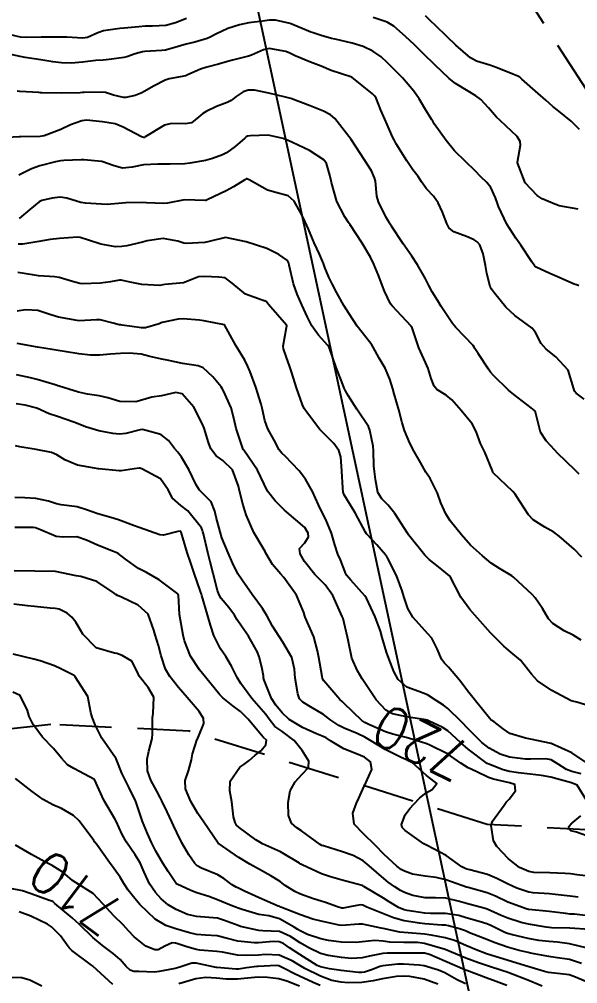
# Model space of a CAD drawing. Header units: metres. Extents: x 298520 to 308411, y 7433745 to 7450750.
# Drawn here: x 299442.5 to 299496.4, y 7449382.5 to 7449475.5 of the extents above; entities that cross this region are included whole.
import ezdxf
from ezdxf.enums import TextEntityAlignment as Align

# ---------------------------------------------------------------- set-up
doc = ezdxf.new("R2010")
doc.units = ezdxf.units.M
doc.header["$LTSCALE"] = 10
doc.linetypes.add('CONTINUO', pattern=[0])
doc.linetypes.add('DASHED', pattern=[0.75, 0.5, -0.25])
for name, color, linetype in [('Cotas', 45, 'Continuous'), ('Curvas de Nivel 1m', 11, 'Continuous'), ('Curvas de Nivel 5m', 15, 'Continuous'), ('PLACA_KM', 45, 'Continuous'), ('Vias Secundárias', 230, 'DASHED')]:
    doc.layers.add(name, color=color, linetype=linetype)
doc.styles.add('Style-STANDARD', font='STANDARD.shx')

msp = doc.modelspace()

# ---------------------------------------------------------------- linework, layer by layer
at = {"layer": 'Curvas de Nivel 1m', "flags": 128}
for points, elevation in [([(299496.545, 7449464.871), (299495.753, 7449465.658), (299494.563, 7449466.641), (299493.977, 7449467.089), (299493.31, 7449467.689), (299492.583, 7449468.352), (299491.012, 7449469.716), (299490.798, 7449469.911), (299490.606, 7449470.027), (299490.139, 7449470.194), (299488.614, 7449470.822), (299487.923, 7449471.057), (299486.62, 7449471.454), (299486.049, 7449471.776), (299484.641, 7449473.013), (299483.807, 7449473.798), (299482.664, 7449474.888), (299482.191, 7449475.34), (299481.705, 7449475.825)], 731), ([(299496.504, 7449449.787), (299496.365, 7449449.844), (299496.053, 7449449.966), (299494.373, 7449450.698), (299493.696, 7449451), (299492.382, 7449451.584), (299492.251, 7449451.701), (299491.969, 7449452.125), (299490.917, 7449453.715), (299490.42, 7449454.388), (299489.555, 7449455.729), (299488.747, 7449457.449), (299488.649, 7449457.738), (299488.468, 7449458.29), (299488.007, 7449459.275), (299487.61, 7449459.753), (299487.035, 7449460.309), (299486.494, 7449460.872), (299485.571, 7449461.779), (299484.518, 7449462.824), (299483.695, 7449463.798), (299482.549, 7449465.418), (299482.403, 7449465.663), (299482.312, 7449465.814), (299481.646, 7449466.906), (299481.098, 7449467.832), (299480.584, 7449468.558), (299479.48, 7449469.851), (299478.612, 7449470.735), (299478.044, 7449471.295), (299477.418, 7449471.878), (299476.631, 7449472.426), (299475.68, 7449472.857), (299474.642, 7449473.187), (299472.994, 7449473.58), (299472.649, 7449473.654), (299471.639, 7449473.945), (299470.88, 7449474.182), (299470.656, 7449474.243), (299470.182, 7449474.441), (299468.664, 7449475.087), (299467.247, 7449475.414), (299466.667, 7449475.404), (299465.979, 7449475.323), (299464.664, 7449475.158), (299463.755, 7449474.946), (299462.658, 7449474.593), (299461.494, 7449474.067), (299460.949, 7449473.775), (299460.647, 7449473.652), (299459.444, 7449473.288), (299458.638, 7449473.089), (299457.868, 7449472.875), (299456.629, 7449472.535), (299456.272, 7449472.482), (299454.626, 7449472.387), (299454.42, 7449472.358), (299453.698, 7449472.159), (299452.898, 7449471.889), (299452.619, 7449471.813), (299451.192, 7449471.609), (299450.617, 7449471.567), (299449.924, 7449471.508), (299448.614, 7449471.349), (299447.565, 7449471.279), (299446.614, 7449471.299), (299445.759, 7449471.397), (299444.616, 7449471.583), (299443.088, 7449471.816), (299442.619, 7449471.903), (299440.834, 7449472.308)], 729), ([(299497.021, 7449438.856), (299496.241, 7449439.432), (299496.077, 7449439.652), (299496.023, 7449439.874), (299495.47, 7449441.658), (299494.282, 7449442.934), (299493.346, 7449443.684), (299492.853, 7449444.247), (299492.309, 7449445.284), (299491.996, 7449445.703), (299490.331, 7449446.944), (299489.461, 7449447.729), (299488.356, 7449449.081), (299488.088, 7449449.472), (299487.939, 7449449.746), (299487.614, 7449450.99), (299487.505, 7449451.753), (299487.274, 7449452.883), (299486.949, 7449453.762), (299486.698, 7449454.048), (299486.417, 7449454.225), (299485.651, 7449454.547), (299484.425, 7449455.008), (299483.988, 7449455.357), (299483.758, 7449455.8), (299483.353, 7449456.897), (299482.919, 7449457.805), (299482.469, 7449458.441), (299481.811, 7449459.155), (299481.328, 7449459.827), (299480.988, 7449460.333), (299480.494, 7449460.988), (299479.897, 7449461.846), (299478.886, 7449463.498), (299478.684, 7449463.858), (299478.536, 7449464.172), (299478.017, 7449465.337), (299477.776, 7449465.872), (299477.414, 7449466.73), (299476.952, 7449467.884), (299476.804, 7449468.105), (299476.587, 7449468.319), (299474.603, 7449469.91), (299472.609, 7449470.558), (299471.634, 7449470.966), (299470.617, 7449471.376), (299469.145, 7449471.975), (299468.627, 7449472.23), (299468.227, 7449472.386), (299466.633, 7449472.677), (299466.083, 7449472.556), (299464.915, 7449472.026), (299464.622, 7449471.929), (299463.101, 7449471.563), (299462.617, 7449471.44), (299461.732, 7449471.181), (299460.611, 7449470.873), (299460.013, 7449470.681), (299458.688, 7449470.099), (299458.634, 7449470.068), (299458.602, 7449470.053), (299456.973, 7449469.743), (299456.598, 7449469.621), (299455.534, 7449469.078), (299454.587, 7449468.523), (299454.344, 7449468.394), (299453.715, 7449468.159), (299452.807, 7449467.94), (299452.58, 7449467.944), (299451.63, 7449468.184), (299450.83, 7449468.441), (299450.586, 7449468.47), (299448.802, 7449468.433), (299448.585, 7449468.425), (299448.386, 7449468.421), (299446.584, 7449468.381), (299444.712, 7449468.396), (299444.584, 7449468.414), (299444.418, 7449468.438), (299442.585, 7449468.52), (299442.316, 7449468.562)], 728), ([(299496.532, 7449431.646), (299496.149, 7449432.023), (299494.423, 7449433.668), (299494.176, 7449433.937), (299493.349, 7449434.847), (299492.815, 7449435.691), (299492.303, 7449437.618), (299492.255, 7449437.7), (299492.246, 7449437.722), (299492.224, 7449437.759), (299491.905, 7449438.024), (299490.239, 7449439.304), (299489.707, 7449439.725), (299488.257, 7449441.143), (299487.983, 7449441.467), (299487.77, 7449441.747), (299486.782, 7449443.266), (299486.465, 7449443.767), (299486.404, 7449443.878), (299486.296, 7449444.042), (299484.642, 7449445.787), (299484.319, 7449446.174), (299483.217, 7449447.807), (299482.888, 7449448.351), (299482.357, 7449449.229), (299482.031, 7449449.823), (299481.676, 7449450.521), (299480.948, 7449451.834), (299480.395, 7449452.669), (299479.549, 7449453.849), (299478.43, 7449455.535), (299478.303, 7449455.733), (299478.226, 7449455.863), (299477.92, 7449456.388), (299477.167, 7449457.879), (299477.028, 7449458.441), (299476.886, 7449459.884), (299476.802, 7449460.201), (299476.493, 7449460.874), (299475.87, 7449461.896), (299474.533, 7449463.91), (299472.952, 7449465.926), (299472.558, 7449466.298), (299471.859, 7449466.646), (299470.571, 7449467.142), (299468.707, 7449467.853), (299468.582, 7449467.892), (299468.201, 7449467.984), (299466.587, 7449468.365), (299465.219, 7449468.65), (299464.589, 7449468.662), (299464.111, 7449468.511), (299463.443, 7449468.041), (299462.951, 7449467.673), (299462.574, 7449467.486), (299461.535, 7449467.099), (299460.561, 7449466.614), (299460.237, 7449466.404), (299459.851, 7449466.087), (299459.137, 7449465.504), (299458.546, 7449465.401), (299457.203, 7449465.456), (299456.545, 7449465.298), (299454.68, 7449464.148), (299454.59, 7449464.091), (299454.532, 7449464.088), (299454.325, 7449464.152), (299452.542, 7449465.098), (299451.763, 7449465.4), (299450.547, 7449465.609), (299449.009, 7449465.755), (299448.548, 7449465.712), (299447.469, 7449465.306), (299446.539, 7449464.88), (299444.916, 7449464.264), (299444.532, 7449464.206), (299442.661, 7449464.159), (299442.532, 7449464.159), (299440.782, 7449464.056)], 727), ([(299496.771, 7449423.643), (299496.06, 7449424.393), (299494.588, 7449425.665), (299494.078, 7449426.039), (299493.232, 7449426.537), (299492.096, 7449427.225), (299491.648, 7449427.705), (299490.818, 7449429.011), (299490.349, 7449429.718), (299490.127, 7449429.97), (299488.228, 7449431.749), (299488.201, 7449431.797), (299488.155, 7449431.947), (299487.416, 7449433.758), (299487.028, 7449434.604), (299486.608, 7449435.764), (299486.204, 7449436.483), (299485.147, 7449437.781), (299484.233, 7449438.819), (299483.694, 7449439.255), (299482.811, 7449439.811), (299482.541, 7449440.11), (299482.253, 7449440.849), (299481.95, 7449441.823), (299481.704, 7449442.394), (299481.051, 7449443.832), (299480.412, 7449445.739), (299480.37, 7449445.839), (299480.314, 7449445.919), (299478.48, 7449447.859), (299478.345, 7449448.051), (299477.765, 7449449.277), (299477.525, 7449449.873), (299477.206, 7449450.712), (299476.736, 7449451.885), (299476.393, 7449452.547), (299475.586, 7449453.898), (299474.431, 7449455.677), (299474.268, 7449455.912), (299473.917, 7449456.439), (299473.161, 7449457.923), (299472.645, 7449459.765), (299472.614, 7449459.929), (299472.488, 7449460.477), (299472.16, 7449461.596), (299471.908, 7449461.939), (299470.516, 7449462.86), (299468.882, 7449463.622), (299468.53, 7449463.762), (299467.972, 7449463.986), (299466.536, 7449464.326), (299464.784, 7449464.274), (299464.535, 7449464.232), (299464.408, 7449464.158), (299464.282, 7449464.033), (299463.338, 7449463.225), (299462.512, 7449462.631), (299462.132, 7449462.432), (299461.162, 7449462.07), (299460.501, 7449461.889), (299458.98, 7449461.614), (299458.498, 7449461.56), (299457.089, 7449461.522), (299456.497, 7449461.523), (299455.9, 7449461.532), (299454.496, 7449461.456), (299453.421, 7449461.233), (299452.493, 7449461.156), (299451.682, 7449461.369), (299450.499, 7449461.782), (299448.769, 7449461.948), (299448.5, 7449461.94), (299446.84, 7449461.896), (299446.499, 7449461.862), (299446.016, 7449461.765), (299444.499, 7449461.375), (299443.7, 7449461.072), (299442.485, 7449460.459)], 726), ([(299497.878, 7449409.155), (299496.29, 7449409.646), (299495.884, 7449409.738), (299495.755, 7449409.782), (299493.899, 7449410.766), (299492.512, 7449411.694), (299491.919, 7449412.357), (299490.876, 7449413.711), (299489.941, 7449414.483), (299489.272, 7449415.056), (299488.572, 7449415.741), (299487.962, 7449416.349), (299486.71, 7449417.763), (299485.991, 7449418.596), (299485.118, 7449419.779), (299484.107, 7449421.714), (299484.065, 7449421.79), (299484.033, 7449421.828), (299482.947, 7449422.711), (299482.049, 7449423.42), (299481.64, 7449423.824), (299480.072, 7449425.787), (299480.036, 7449425.84), (299479.969, 7449425.947), (299478.763, 7449427.853), (299478.111, 7449428.655), (299477.511, 7449429.263), (299477.101, 7449429.875), (299476.892, 7449431.129), (299476.788, 7449431.88), (299476.728, 7449432.451), (299476.693, 7449433.882), (299476.644, 7449434.349), (299476.336, 7449435.888), (299476.198, 7449436.247), (299475.085, 7449437.901), (299474.236, 7449439.221), (299473.986, 7449439.66), (299473.868, 7449439.916), (299473.627, 7449440.542), (299473.095, 7449441.922), (299472.447, 7449443.773), (299472.38, 7449443.929), (299472.294, 7449444.044), (299471.39, 7449445.03), (299470.744, 7449445.954), (299470.325, 7449446.775), (299469.795, 7449447.965), (299469.339, 7449448.984), (299468.978, 7449449.974), (299468.57, 7449451.789), (299468.521, 7449451.979), (299468.387, 7449452.229), (299467.575, 7449452.813), (299466.404, 7449453.404), (299464.413, 7449454.03), (299462.417, 7449454.443), (299460.849, 7449454.073), (299460.412, 7449453.959), (299458.622, 7449453.886), (299458.411, 7449453.913), (299457.814, 7449454.106), (299456.415, 7449454.372), (299454.855, 7449454.143), (299454.412, 7449454.018), (299452.908, 7449453.665), (299452.407, 7449453.578), (299451.798, 7449453.57), (299450.409, 7449453.827), (299449.215, 7449454.212), (299448.415, 7449454.458), (299448.145, 7449454.493), (299446.414, 7449454.373), (299445.498, 7449454.254), (299444.411, 7449454.065), (299442.875, 7449453.819), (299442.408, 7449453.813)], 724), ([(299497.502, 7449403.633), (299495.83, 7449404.782), (299493.843, 7449405.68), (299491.847, 7449406.098), (299491.358, 7449406.195), (299489.852, 7449406.646), (299489.211, 7449407.084), (299488.319, 7449407.743), (299488.048, 7449407.93), (299487.867, 7449408.109), (299486.525, 7449409.764), (299485.895, 7449410.594), (299484.974, 7449411.779), (299483.925, 7449413.031), (299483.55, 7449413.416), (299483.248, 7449413.8), (299482.865, 7449414.729), (299482.312, 7449415.815), (299481.959, 7449416.219), (299480.479, 7449417.835), (299479.991, 7449418.683), (299479.709, 7449419.553), (299479.624, 7449419.846), (299479.464, 7449420.392), (299478.924, 7449421.851), (299478.05, 7449423.554), (299477.938, 7449423.748), (299477.852, 7449423.863), (299477.01, 7449424.823), (299476.072, 7449425.807), (299476.007, 7449425.891), (299475.924, 7449426.042), (299474.912, 7449427.902), (299474.116, 7449429.229), (299473.866, 7449429.659), (299473.78, 7449429.915), (299473.731, 7449430.313), (299473.634, 7449431.918), (299473.544, 7449433.297), (299473.351, 7449433.922), (299472.851, 7449434.601), (299472.186, 7449435.262), (299471.521, 7449435.947), (299470.218, 7449437.631), (299470.017, 7449437.962), (299469.854, 7449438.336), (299469.278, 7449439.97), (299468.822, 7449441.417), (299468.638, 7449441.976), (299468.283, 7449442.98), (299468.014, 7449443.708), (299467.981, 7449443.985), (299468.311, 7449445.766), (299468.34, 7449445.952), (299468.334, 7449445.98), (299468.313, 7449446.011), (299466.578, 7449448.006), (299466.475, 7449448.139), (299466.346, 7449448.272), (299465.958, 7449448.403), (299464.352, 7449448.979), (299463.057, 7449450.043), (299462.371, 7449450.568), (299461.789, 7449450.641), (299460.372, 7449450.71), (299459.8, 7449450.657), (299458.363, 7449450.1), (299456.566, 7449449.913), (299456.361, 7449449.879), (299456.072, 7449449.837), (299454.361, 7449449.919), (299453.228, 7449450.161), (299452.366, 7449450.346), (299452.188, 7449450.35), (299451.333, 7449450.185), (299450.361, 7449450.041), (299448.589, 7449449.989), (299448.361, 7449450.023), (299447.671, 7449450.227), (299446.368, 7449450.587), (299445.967, 7449450.648), (299444.37, 7449450.772), (299443.802, 7449450.845), (299442.375, 7449451.077)], 723), ([(299496.709, 7449402.736), (299495.806, 7449402.982), (299495.314, 7449403.163), (299494.514, 7449403.669), (299493.819, 7449404.082), (299493.312, 7449404.194), (299491.82, 7449404.159), (299491.362, 7449404.162), (299489.822, 7449404.347), (299488.919, 7449404.641), (299487.835, 7449405.225), (299487.136, 7449405.757), (299485.856, 7449407.045), (299485.162, 7449407.777), (299483.876, 7449409.049), (299483.446, 7449409.364), (299482.738, 7449409.807), (299481.891, 7449410.345), (299481.049, 7449410.675), (299479.902, 7449411.092), (299479.067, 7449411.853), (299478.661, 7449412.6), (299478.169, 7449413.866), (299477.942, 7449414.488), (299477.528, 7449415.874), (299477.361, 7449416.484), (299476.869, 7449417.881), (299476.001, 7449419.683), (299475.859, 7449419.891), (299474.504, 7449421.427), (299474.089, 7449421.909), (299474.034, 7449422.01), (299473.496, 7449423.366), (299473.257, 7449423.922), (299472.957, 7449424.822), (299472.641, 7449425.931), (299472.093, 7449427.258), (299471.739, 7449427.944), (299471.385, 7449428.672), (299470.813, 7449429.953), (299470.141, 7449431.164), (299469.533, 7449431.966), (299468.167, 7449433.36), (299467.846, 7449433.661), (299467.594, 7449433.989), (299467.098, 7449434.912), (299466.498, 7449436.005), (299466.205, 7449436.803), (299465.949, 7449438.013), (299465.863, 7449438.377), (299465.357, 7449440.019), (299464.787, 7449441.503), (299464.574, 7449442.027), (299464.279, 7449442.62), (299463.426, 7449444.039), (299462.313, 7449446.05), (299460.318, 7449446.423), (299459.912, 7449446.491), (299458.321, 7449446.621), (299457.845, 7449446.58), (299456.315, 7449446.245), (299456.227, 7449446.218), (299456.004, 7449446.133), (299454.698, 7449445.758), (299454.309, 7449445.759), (299452.465, 7449446.014), (299452.311, 7449446.023), (299452.173, 7449446.034), (299451.578, 7449446.181), (299450.318, 7449446.506), (299449.989, 7449446.532), (299448.316, 7449446.424), (299448.099, 7449446.44), (299446.321, 7449446.763), (299445.568, 7449447.008), (299444.33, 7449447.42), (299443.135, 7449447.478), (299442.329, 7449447.35)], 722), ([(299497.268, 7449400.138), (299496.351, 7449401.644), (299495.795, 7449401.871), (299494.383, 7449402.256), (299493.8, 7449402.432), (299492.901, 7449402.59), (299491.803, 7449402.711), (299490.673, 7449402.843), (299489.805, 7449402.97), (299489.206, 7449403.128), (299487.812, 7449403.658), (299487.648, 7449403.752), (299485.833, 7449405.131), (299485.089, 7449405.778), (299483.854, 7449406.894), (299483.307, 7449407.247), (299482.06, 7449407.817), (299481.927, 7449407.882), (299481.864, 7449407.905), (299481.753, 7449407.932), (299479.867, 7449408.252), (299478.528, 7449408.518), (299477.873, 7449408.866), (299476.949, 7449409.879), (299475.906, 7449411.424), (299475.612, 7449411.893), (299475.149, 7449412.669), (299474.614, 7449413.903), (299474.248, 7449415.618), (299474.195, 7449415.908), (299473.973, 7449416.869), (299473.771, 7449417.704), (299473.684, 7449417.914), (299473.15, 7449419.078), (299472.781, 7449419.928), (299472.018, 7449420.954), (299471.039, 7449421.95), (299470.046, 7449423.226), (299469.632, 7449423.964), (299469.561, 7449424.462), (299470.064, 7449425.026), (299470.428, 7449425.598), (299470.402, 7449425.957), (299470.081, 7449426.497), (299468.332, 7449427.978), (299468.105, 7449428.166), (299467.192, 7449429.072), (299466.462, 7449430.005), (299466.133, 7449430.671), (299465.488, 7449432.017), (299464.172, 7449433.966), (299464.125, 7449434.03), (299464.083, 7449434.121), (299463.459, 7449436.037), (299463.226, 7449437.022), (299462.966, 7449438.043), (299462.239, 7449439.67), (299462.101, 7449439.911), (299462, 7449440.054), (299461.21, 7449441.018), (299460.27, 7449441.885), (299459.788, 7449442.085), (299458.275, 7449442.309), (299456.784, 7449442.629), (299456.279, 7449442.726), (299455.128, 7449442.989), (299454.283, 7449443.196), (299453.132, 7449443.313), (299452.284, 7449443.272), (299451.29, 7449443.192), (299450.282, 7449443.104), (299449.388, 7449443.102), (299448.283, 7449443.231), (299447.098, 7449443.419), (299446.286, 7449443.558), (299445.691, 7449443.653), (299444.289, 7449443.895), (299442.337, 7449444.245)], 721), ([(299496.448, 7449390.856), (299495.662, 7449390.944), (299494.225, 7449391.112), (299493.665, 7449391.17), (299492.087, 7449391.275), (299491.668, 7449391.344), (299490.515, 7449391.712), (299489.677, 7449392.088), (299488.602, 7449392.656), (299487.686, 7449393.026), (299485.982, 7449393.475), (299485.691, 7449393.55), (299485.524, 7449393.605), (299485.216, 7449393.777), (299483.709, 7449394.851), (299481.855, 7449395.819), (299481.724, 7449395.886), (299481.54, 7449396.007), (299479.737, 7449397.292), (299479.46, 7449397.564), (299479.377, 7449397.845), (299479.752, 7449398.786), (299480.21, 7449399.384), (299480.589, 7449399.832), (299481.163, 7449400.435), (299481.779, 7449400.894), (299482.351, 7449401.245), (299482.81, 7449401.805), (299482.235, 7449402.251), (299481.8, 7449402.57), (299480.412, 7449403.834), (299479.817, 7449404.125), (299479.362, 7449404.305), (299477.831, 7449405.077), (299476.515, 7449405.883), (299475.847, 7449406.28), (299475.118, 7449406.63), (299473.855, 7449407.139), (299473.341, 7449407.401), (299472.576, 7449407.929), (299472.174, 7449408.244), (299471.868, 7449408.457), (299470.626, 7449409.201), (299469.88, 7449409.643), (299469.566, 7449409.963), (299469.409, 7449410.446), (299469.141, 7449411.968), (299469.059, 7449412.831), (299468.806, 7449413.971), (299467.955, 7449415.426), (299467.578, 7449415.986), (299466.961, 7449416.984), (299466.397, 7449418.004), (299466.257, 7449418.277), (299465.99, 7449418.695), (299465.005, 7449420.02), (299464.024, 7449421.406), (299463.622, 7449422.036), (299463.082, 7449423.084), (299462.66, 7449424.051), (299462.075, 7449425.513), (299461.902, 7449426.062), (299461.525, 7449427.487), (299461.389, 7449428.061), (299461.022, 7449428.976), (299460.121, 7449429.872), (299459.903, 7449430.082), (299459.604, 7449430.612), (299458.889, 7449432.093), (299458.165, 7449433.277), (299457.807, 7449433.743), (299457.512, 7449434.11), (299456.936, 7449434.874), (299456.186, 7449435.453), (299454.397, 7449435.942), (299454.191, 7449435.923), (299452.789, 7449435.562), (299452.186, 7449435.502), (299451.55, 7449435.543), (299450.189, 7449435.801), (299448.929, 7449436.213), (299448.206, 7449436.485), (299447.784, 7449436.647), (299446.212, 7449437.187), (299445.423, 7449437.46), (299444.22, 7449438.014), (299443.098, 7449438.281), (299442.224, 7449438.414)], 719), ([(299497.637, 7449389.017), (299496.085, 7449389.199), (299495.639, 7449389.224), (299495.244, 7449389.261), (299493.641, 7449389.462), (299491.689, 7449389.653), (299491.643, 7449389.659), (299491.501, 7449389.701), (299489.653, 7449390.381), (299488.451, 7449390.949), (299487.666, 7449391.282), (299485.826, 7449391.768), (299485.673, 7449391.814), (299484.208, 7449392.322), (299483.68, 7449392.512), (299482.737, 7449392.755), (299481.683, 7449392.871), (299480.446, 7449393.071), (299479.688, 7449393.342), (299479.371, 7449393.526), (299478.934, 7449393.851), (299477.709, 7449394.975), (299476.856, 7449395.879), (299475.733, 7449396.94), (299474.826, 7449397.899), (299474.696, 7449398.958), (299475.064, 7449399.897), (299475.272, 7449400.393), (299475.788, 7449401.54), (299475.897, 7449401.783), (299475.95, 7449401.888), (299476.534, 7449403.155), (299476.409, 7449403.884), (299475.82, 7449404.352), (299475.06, 7449404.662), (299473.832, 7449405.149), (299472.556, 7449405.929), (299472.118, 7449406.208), (299471.847, 7449406.344), (299471.194, 7449406.602), (299469.855, 7449407.208), (299468.564, 7449407.973), (299467.869, 7449408.608), (299467.26, 7449409.372), (299466.849, 7449409.996), (299466.136, 7449411.78), (299466.097, 7449412.007), (299466.084, 7449412.177), (299465.923, 7449413.029), (299465.678, 7449414.013), (299465.493, 7449414.461), (299464.62, 7449416.023), (299463.972, 7449416.982), (299463.545, 7449417.603), (299463.275, 7449418.041), (299462.724, 7449418.782), (299461.999, 7449419.651), (299461.773, 7449420.062), (299461.657, 7449420.415), (299461.216, 7449422.068), (299460.937, 7449423.178), (299460.723, 7449424.073), (299460.286, 7449425.872), (299460.234, 7449426.078), (299460.202, 7449426.196), (299460.087, 7449426.477), (299458.797, 7449428.093), (299458.108, 7449428.621), (299457.318, 7449429.315), (299456.9, 7449430.118), (299456.139, 7449431.185), (299454.358, 7449432.148), (299454.154, 7449432.213), (299454.085, 7449432.219), (299453.624, 7449432.155), (299452.368, 7449431.95), (299452.15, 7449431.957), (299450.201, 7449432.15), (299450.152, 7449432.151), (299449.769, 7449432.204), (299448.156, 7449432.502), (299446.93, 7449433.008), (299446.165, 7449433.495), (299445.646, 7449433.726), (299444.171, 7449434.029), (299442.595, 7449434.286), (299442.174, 7449434.354)], 718), ([(299497.536, 7449387.718), (299495.625, 7449387.853), (299493.848, 7449387.9), (299493.625, 7449387.913), (299493.36, 7449387.948), (299491.628, 7449388.242), (299490.93, 7449388.407), (299489.634, 7449388.819), (299488.991, 7449389.085), (299487.642, 7449389.69), (299487.474, 7449389.752), (299485.65, 7449390.248), (299484.996, 7449390.437), (299483.657, 7449390.744), (299482.684, 7449390.784), (299481.663, 7449390.78), (299480.499, 7449390.997), (299479.667, 7449391.288), (299479.303, 7449391.48), (299478.747, 7449391.854), (299478.113, 7449392.3), (299477.681, 7449392.633), (299476.278, 7449393.884), (299475.7, 7449394.36), (299474.745, 7449394.862), (299473.713, 7449395.222), (299471.874, 7449395.785), (299471.721, 7449395.84), (299471.552, 7449395.942), (299469.736, 7449397.234), (299469.301, 7449397.529), (299468.798, 7449397.974), (299468.493, 7449398.721), (299468.456, 7449399.98), (299468.667, 7449401.09), (299469.135, 7449401.97), (299469.8, 7449402.709), (299470.415, 7449403.346), (299470.466, 7449403.953), (299469.828, 7449404.994), (299469.025, 7449405.968), (299467.852, 7449406.853), (299467.177, 7449407.311), (299466.637, 7449407.998), (299466.322, 7449408.458), (299465.872, 7449408.962), (299464.972, 7449410.019), (299463.904, 7449411.455), (299463.533, 7449412.036), (299462.994, 7449413.114), (299462.44, 7449414.052), (299461.944, 7449414.805), (299461.289, 7449416.067), (299460.96, 7449417.084), (299460.687, 7449418.073), (299460.141, 7449419.939), (299460.095, 7449420.079), (299460.007, 7449420.336), (299459.403, 7449422.086), (299459.066, 7449423.066), (299458.736, 7449424.093), (299458.143, 7449426.038), (299458.118, 7449426.1), (299458.083, 7449426.125), (299457.824, 7449426.104), (299456.446, 7449425.756), (299456.078, 7449425.802), (299455.099, 7449426.14), (299454.086, 7449426.499), (299453.551, 7449426.693), (299452.093, 7449427.228), (299451.367, 7449427.452), (299450.099, 7449427.811), (299449.006, 7449428.211), (299448.106, 7449428.489), (299446.552, 7449428.688), (299446.108, 7449428.774), (299445.342, 7449429.027), (299444.113, 7449429.3), (299443.049, 7449429.345), (299442.114, 7449429.398)], 717), ([(299497.317, 7449385.921), (299495.61, 7449386.36), (299494.455, 7449386.511), (299493.612, 7449386.56), (299492.63, 7449386.672), (299491.615, 7449386.866), (299490.113, 7449387.22), (299489.619, 7449387.349), (299489.347, 7449387.451), (299488.78, 7449387.733), (299488.005, 7449388.122), (299487.628, 7449388.274), (299486.893, 7449388.495), (299485.634, 7449388.866), (299484.925, 7449389.07), (299483.638, 7449389.265), (299482.191, 7449389.268), (299481.645, 7449389.296), (299479.936, 7449389.549), (299479.65, 7449389.616), (299479.105, 7449389.848), (299478.2, 7449390.403), (299477.662, 7449390.741), (299475.746, 7449391.889), (299475.673, 7449391.931), (299475.603, 7449391.961), (299473.679, 7449392.478), (299472.552, 7449392.797), (299471.685, 7449393.109), (299469.815, 7449393.959), (299469.694, 7449394.024), (299469.545, 7449394.113), (299467.711, 7449395.205), (299465.981, 7449396.007), (299465.724, 7449396.138), (299465.354, 7449396.386), (299463.738, 7449397.553), (299463.492, 7449397.785), (299463.344, 7449398.036), (299463.202, 7449398.587), (299463.031, 7449400.041), (299462.842, 7449401.103), (299462.874, 7449402.044), (299463.806, 7449403.378), (299464.182, 7449403.653), (299464.71, 7449404.021), (299465.295, 7449404.541), (299465.827, 7449404.948), (299466.311, 7449405.53), (299466.359, 7449406.002), (299466.097, 7449406.258), (299465.848, 7449406.489), (299464.615, 7449408.022), (299463.87, 7449408.742), (299463.119, 7449409.285), (299462.158, 7449410.056), (299461.887, 7449410.349), (299460.491, 7449412.074), (299459.92, 7449412.774), (299459.049, 7449414.089), (299458.474, 7449415.576), (299458.347, 7449416.096), (299457.983, 7449418.1), (299457.884, 7449419.984), (299457.825, 7449420.103), (299456.023, 7449421.461), (299454.784, 7449422.142), (299454.037, 7449422.535), (299452.778, 7449423.43), (299452.051, 7449423.995), (299451.941, 7449424.06), (299451.614, 7449424.177), (299450.062, 7449424.782), (299448.999, 7449425.281), (299448.073, 7449425.582), (299446.748, 7449425.565), (299446.073, 7449425.615), (299444.568, 7449426.265), (299444.085, 7449426.464), (299443.859, 7449426.499), (299442.085, 7449426.489)], 716), ([(299497.562, 7449382.56), (299496.011, 7449383.203), (299495.57, 7449383.356), (299495.321, 7449383.405), (299493.572, 7449383.597), (299493.192, 7449383.684), (299491.58, 7449384.162), (299490.936, 7449384.353), (299489.589, 7449384.771), (299488.107, 7449385.23), (299487.598, 7449385.396), (299486.587, 7449385.76), (299485.607, 7449386.184), (299484.499, 7449386.674), (299483.614, 7449386.931), (299482.26, 7449387.17), (299481.617, 7449387.272), (299480.029, 7449387.425), (299479.619, 7449387.431), (299479.237, 7449387.463), (299477.622, 7449387.824), (299477.419, 7449387.872), (299475.628, 7449388.239), (299475.269, 7449388.253), (299473.626, 7449388.133), (299473.392, 7449388.148), (299471.632, 7449388.522), (299470.847, 7449388.736), (299469.641, 7449389.155), (299467.74, 7449389.9), (299467.652, 7449389.934), (299467.506, 7449389.991), (299465.661, 7449390.771), (299464.26, 7449391.431), (299463.67, 7449391.711), (299463.453, 7449391.816), (299463.076, 7449392.039), (299462.265, 7449392.637), (299461.682, 7449393), (299460.111, 7449393.654), (299459.691, 7449393.862), (299459.445, 7449394.082), (299458.875, 7449394.919), (299458.2, 7449396.095), (299457.733, 7449397.086), (299457.41, 7449397.775), (299457.248, 7449398.107), (299456.792, 7449399.08), (299456.292, 7449400.122), (299456.112, 7449400.461), (299455.782, 7449401.055), (299455.228, 7449402.136), (299454.902, 7449403.039), (299454.854, 7449404.14), (299455.024, 7449404.938), (299455.334, 7449406.135), (299455.385, 7449406.597), (299455.378, 7449408.135), (299455.428, 7449408.574), (299455.494, 7449410.134), (299454.97, 7449411.066), (299454.105, 7449412.148), (299453.917, 7449412.543), (299453.374, 7449413.605), (299452.459, 7449414.165), (299451.935, 7449414.336), (299451.727, 7449414.382), (299449.943, 7449414.893), (299448.67, 7449416.213), (299447.974, 7449417.356), (299447.605, 7449417.852), (299447.14, 7449418.233), (299446.365, 7449418.622), (299445.987, 7449418.691), (299445.511, 7449418.731), (299443.989, 7449418.877), (299443.322, 7449418.944), (299441.991, 7449419.095)], 714), ([(299492.97, 7449382.275), (299491.564, 7449382.837), (299489.735, 7449383.554), (299489.572, 7449383.615), (299489.496, 7449383.645), (299489.251, 7449383.725), (299487.581, 7449384.268), (299486.816, 7449384.526), (299485.591, 7449384.983), (299483.603, 7449385.8), (299481.609, 7449386.397), (299480.947, 7449386.489), (299479.609, 7449386.478), (299478.266, 7449386.516), (299477.61, 7449386.606), (299476.811, 7449386.678), (299475.609, 7449386.54), (299475.027, 7449386.478), (299473.609, 7449386.503), (299472.338, 7449386.657), (299471.612, 7449386.818), (299470.312, 7449387.257), (299469.619, 7449387.599), (299469.398, 7449387.74), (299469.053, 7449387.969), (299467.634, 7449388.748), (299466.601, 7449389.038), (299465.64, 7449389.165), (299464.024, 7449389.65), (299463.649, 7449389.795), (299463.475, 7449389.857), (299462.969, 7449390.04), (299462.027, 7449390.425), (299461.658, 7449390.59), (299460.822, 7449390.908), (299459.665, 7449391.254), (299459.066, 7449391.488), (299457.749, 7449392.099), (299457.674, 7449392.165), (299456.892, 7449393.319), (299456.387, 7449394.12), (299455.71, 7449395.296), (299455.289, 7449396.134), (299454.888, 7449396.982), (299454.405, 7449398.143), (299453.772, 7449400.064), (299453.738, 7449400.151), (299453.093, 7449401.468), (299452.737, 7449402.166), (299452.429, 7449402.801), (299451.864, 7449404.179), (299451.814, 7449404.282), (299450.499, 7449406.193), (299449.856, 7449407.476), (299449.559, 7449408.203), (299449.43, 7449408.643), (299449.148, 7449410.207), (299447.912, 7449412.101), (299447.867, 7449412.175), (299447.815, 7449412.221), (299446.546, 7449412.868), (299445.922, 7449413.161), (299444.557, 7449413.633), (299443.928, 7449413.786), (299441.933, 7449414.29)], 713), ([(299489.559, 7449382.33), (299488.531, 7449382.704), (299487.566, 7449383.056), (299485.706, 7449383.769), (299485.574, 7449383.818), (299485.492, 7449383.853), (299483.586, 7449384.694), (299482.087, 7449385.323), (299481.597, 7449385.435), (299479.977, 7449385.457), (299479.597, 7449385.455), (299478.013, 7449385.447), (299477.596, 7449385.411), (299476.313, 7449385.162), (299475.59, 7449384.996), (299474.555, 7449384.934), (299473.59, 7449385.026), (299472.312, 7449385.213), (299471.595, 7449385.41), (299470.45, 7449385.952), (299469.608, 7449386.443), (299468.694, 7449387.054), (299467.618, 7449387.535), (299466.013, 7449387.612), (299465.619, 7449387.626), (299463.853, 7449388.028), (299463.624, 7449388.101), (299462.223, 7449388.642), (299461.634, 7449388.811), (299460.803, 7449388.901), (299459.636, 7449388.974), (299458.739, 7449389.193), (299457.646, 7449389.647), (299456.875, 7449390.118), (299456.223, 7449390.686), (299455.664, 7449391.288), (299455.088, 7449392.136), (299454.575, 7449393.251), (299454.176, 7449394.145), (299453.705, 7449394.941), (299452.879, 7449396.163), (299452.463, 7449396.901), (299451.865, 7449398.178), (299451.746, 7449398.401), (299450.689, 7449400.191), (299449.793, 7449402.2), (299447.803, 7449403.254), (299447.19, 7449403.612), (299446.607, 7449404.238), (299445.827, 7449405.199), (299444.762, 7449406.261), (299443.855, 7449407.505), (299443.492, 7449408.274), (299443.315, 7449408.832), (299442.626, 7449410.283), (299441.896, 7449410.609)], 712), ([(299485.56, 7449382.48), (299484.698, 7449382.917), (299483.57, 7449383.538), (299482.952, 7449383.806), (299481.579, 7449384.233), (299481.101, 7449384.303), (299479.581, 7449384.382), (299479.053, 7449384.376), (299477.578, 7449384.223), (299477.293, 7449384.157), (299476.58, 7449383.88), (299475.839, 7449383.618), (299475.57, 7449383.572), (299475.25, 7449383.575), (299473.571, 7449383.766), (299472.448, 7449383.931), (299471.576, 7449384.119), (299471.255, 7449384.266), (299469.593, 7449385.309), (299468.58, 7449385.975), (299468.003, 7449386.381), (299467.609, 7449386.556), (299467.025, 7449386.58), (299465.607, 7449386.45), (299465.171, 7449386.451), (299463.609, 7449386.608), (299462.475, 7449386.911), (299461.614, 7449387.129), (299460.496, 7449387.189), (299459.615, 7449387.256), (299458.939, 7449387.413), (299457.62, 7449387.803), (299456.672, 7449388.12), (299455.632, 7449388.724), (299454.159, 7449390.145), (299453.659, 7449390.713), (299453.017, 7449391.511), (299452.61, 7449392.166), (299452.27, 7449392.762), (299451.687, 7449393.58), (299451.228, 7449394.185), (299449.971, 7449395.945), (299449.795, 7449396.199), (299449.724, 7449396.302), (299448.297, 7449398.214), (299447.751, 7449398.736), (299446.612, 7449399.385), (299445.766, 7449399.764), (299444.818, 7449400.26), (299443.781, 7449401.029), (299442.173, 7449402.286)], 711), ([(299497.733, 7449396.597), (299496.278, 7449397.104), (299495.739, 7449397.234), (299495.523, 7449397.435), (299495.523, 7449397.653), (299495.746, 7449397.929), (299496.7, 7449398.694)], 721), ([(299471.557, 7449382.328), (299470.871, 7449382.636), (299469.566, 7449383.235), (299469.06, 7449383.46), (299468.087, 7449383.982), (299467.576, 7449384.225), (299467.308, 7449384.262), (299465.575, 7449384.175), (299465.425, 7449384.161), (299464.445, 7449384.021), (299463.684, 7449383.916), (299463.572, 7449383.907), (299463.448, 7449383.908), (299461.573, 7449384.052), (299461.512, 7449384.061), (299459.579, 7449384.473), (299459.17, 7449384.495), (299458.01, 7449384.103), (299457.572, 7449383.971), (299456.022, 7449383.672), (299455.568, 7449383.633), (299454.046, 7449383.667), (299453.568, 7449383.691), (299453.229, 7449383.814), (299452.839, 7449384.161), (299452.245, 7449384.825), (299451.595, 7449385.431), (299450.561, 7449386.19), (299449.611, 7449386.959), (299448.329, 7449388.213), (299447.632, 7449388.848), (299445.965, 7449390.245), (299445.789, 7449390.383), (299445.655, 7449390.449), (299445.36, 7449390.549), (299443.662, 7449391.181), (299442.854, 7449391.471), (299441.667, 7449391.698)], 709), ([(299451.557, 7449382.439), (299449.611, 7449384.2), (299449.583, 7449384.224), (299449.485, 7449384.3), (299447.598, 7449385.704), (299447.332, 7449385.956), (299447.153, 7449386.227), (299446.504, 7449387.128), (299445.62, 7449387.997), (299445.24, 7449388.254), (299443.634, 7449389.002), (299442.505, 7449389.422)], 708), ([(299444.697, 7449382.259), (299443.561, 7449382.838), (299442.779, 7449383.067), (299441.565, 7449383.119), (299440.966, 7449382.902), (299440.157, 7449382.314)], 707), ([(299469.556, 7449382.275), (299468.323, 7449382.741), (299467.563, 7449382.976), (299466.456, 7449383.109), (299465.564, 7449383.124), (299464.535, 7449383.048), (299463.562, 7449382.951), (299462.473, 7449382.958), (299461.563, 7449383.043), (299460.522, 7449383.112), (299459.562, 7449382.984), (299457.93, 7449382.478)], 708)]:
    msp.add_lwpolyline(points, dxfattribs=dict(at, elevation=elevation))
at = {"layer": 'Curvas de Nivel 5m', "flags": 128}
for points, elevation in [([(299458.668, 7449475.582), (299457.611, 7449475.163), (299456.661, 7449474.9), (299455.369, 7449474.848), (299454.66, 7449474.842), (299454.043, 7449474.773), (299452.658, 7449474.637), (299452.225, 7449474.606), (299450.655, 7449474.392), (299450.108, 7449474.198), (299449.112, 7449473.747), (299448.645, 7449473.677), (299447.109, 7449473.772), (299446.646, 7449473.785), (299445.124, 7449473.785), (299444.646, 7449473.781), (299443.203, 7449473.726), (299442.645, 7449473.781), (299440.726, 7449474.236)], 730), ([(299496.448, 7449457.19), (299494.595, 7449457.525), (299494.452, 7449457.56), (299494.371, 7449457.59), (299494.175, 7449457.674), (299492.974, 7449458.198), (299492.471, 7449458.491), (299491.313, 7449459.712), (299490.577, 7449461.645), (299490.581, 7449461.719), (299490.871, 7449463.373), (299490.83, 7449463.717), (299490.538, 7449464.209), (299488.902, 7449465.737), (299488.556, 7449466.07), (299487.779, 7449466.965), (299487.044, 7449467.763), (299486.578, 7449468.109), (299485.812, 7449468.55), (299484.595, 7449469.295), (299483.998, 7449469.796), (299482.616, 7449471.114), (299482.257, 7449471.454), (299481.878, 7449471.821), (299480.641, 7449473.022), (299479.772, 7449473.849), (299478.663, 7449474.818), (299478.003, 7449475.206), (299476.671, 7449475.675)], 730), ([(299496.725, 7449415.642), (299495.96, 7449416.1), (299495.081, 7449416.544), (299493.976, 7449417.23), (299493.569, 7449417.676), (299492.998, 7449418.69), (299492.297, 7449419.696), (299492.008, 7449420.018), (299490.195, 7449421.718), (299490.034, 7449421.832), (299488.833, 7449422.531), (299488.046, 7449423.063), (299487.195, 7449423.759), (299486.063, 7449424.805), (299485.179, 7449425.779), (299484.093, 7449427.148), (299483.665, 7449427.797), (299483.183, 7449428.873), (299482.849, 7449429.809), (299482.144, 7449431.233), (299481.74, 7449431.824), (299481.221, 7449432.771), (299480.619, 7449433.836), (299480.181, 7449434.626), (299479.681, 7449435.845), (299479.459, 7449436.592), (299479.126, 7449437.851), (299478.697, 7449439.397), (299478.558, 7449439.857), (299478.257, 7449440.811), (299477.808, 7449441.867), (299477.242, 7449442.835), (299476.644, 7449443.885), (299476.516, 7449444.108), (299476.298, 7449444.408), (299475.13, 7449445.902), (299474.331, 7449447.106), (299473.841, 7449447.915), (299473.159, 7449449.117), (299472.722, 7449449.926), (299472.37, 7449450.64), (299471.994, 7449451.551), (299471.854, 7449451.938), (299471.496, 7449452.844), (299470.983, 7449453.951), (299470.801, 7449454.338), (299470.426, 7449455.27), (299470.112, 7449455.963), (299469.766, 7449456.644), (299469.032, 7449457.974), (299468.468, 7449458.463), (299467.261, 7449458.788), (299466.473, 7449459.02), (299464.691, 7449460.028), (299464.484, 7449460.124), (299464.406, 7449460.109), (299464.283, 7449460.032), (299463.183, 7449459.336), (299462.472, 7449458.97), (299460.637, 7449458.077), (299460.52, 7449458.022), (299460.462, 7449458.008), (299458.463, 7449458.1), (299456.82, 7449457.754), (299456.457, 7449457.734), (299454.789, 7449457.813), (299454.458, 7449457.823), (299452.818, 7449457.806), (299452.457, 7449457.773), (299450.993, 7449457.653), (299450.455, 7449457.655), (299448.913, 7449457.759), (299448.457, 7449457.844), (299447.113, 7449458.234), (299446.464, 7449458.34), (299445.695, 7449458.252), (299444.71, 7449458.015), (299444.457, 7449457.887), (299443.56, 7449457.166), (299442.521, 7449456.289)], 725), ([(299497.685, 7449392.848), (299496.329, 7449393.001), (299495.687, 7449393.088), (299495.168, 7449393.139), (299493.688, 7449393.195), (299492.151, 7449393.233), (299491.689, 7449393.309), (299490.78, 7449393.709), (299489.705, 7449394.552), (299488.574, 7449395.737), (299488.271, 7449396.285), (299488.05, 7449397.745), (299488.179, 7449398.176), (299489.285, 7449399.727), (299489.496, 7449399.995), (299489.772, 7449400.311), (299490.403, 7449401.095), (299490.325, 7449401.715), (299489.795, 7449401.887), (299488.271, 7449402.216), (299487.799, 7449402.392), (299486.604, 7449402.963), (299485.809, 7449403.332), (299485.126, 7449403.777), (299483.826, 7449404.68), (299482.134, 7449405.52), (299481.84, 7449405.631), (299481.231, 7449405.826), (299479.847, 7449406.238), (299478.558, 7449406.567), (299477.852, 7449406.778), (299476.258, 7449407.487), (299475.861, 7449407.696), (299475.576, 7449407.893), (299473.879, 7449409.531), (299473.675, 7449409.707), (299473.432, 7449409.917), (299471.909, 7449411.698), (299471.782, 7449411.941), (299471.736, 7449412.12), (299471.407, 7449413.945), (299471.299, 7449414.59), (299470.94, 7449415.95), (299470.104, 7449417.836), (299470.055, 7449417.959), (299469.986, 7449418.287), (299469.273, 7449419.967), (299468.029, 7449421.686), (299467.757, 7449421.984), (299466.963, 7449422.917), (299466.322, 7449424.006), (299466.238, 7449424.19), (299466.058, 7449424.501), (299465.164, 7449426.019), (299464.412, 7449427.714), (299464.301, 7449428.028), (299464.109, 7449428.651), (299463.763, 7449430.034), (299463.683, 7449430.481), (299463.096, 7449432.041), (299462.162, 7449432.952), (299461.518, 7449433.411), (299461.013, 7449434.067), (299460.786, 7449434.677), (299460.349, 7449436.078), (299460.199, 7449436.471), (299459.364, 7449438.089), (299458.236, 7449439.368), (299457.63, 7449439.502), (299456.234, 7449439.196), (299455.312, 7449439.059), (299454.229, 7449438.749), (299453.771, 7449438.611), (299452.227, 7449438.627), (299451.055, 7449439.012), (299450.233, 7449439.202), (299449.096, 7449439.349), (299448.236, 7449439.553), (299446.359, 7449440.122), (299446.242, 7449440.157), (299446.179, 7449440.178), (299445.988, 7449440.244), (299444.25, 7449440.772), (299443.604, 7449440.926), (299442.257, 7449441.208)], 720), ([(299496.756, 7449384.468), (299495.591, 7449384.825), (299494.219, 7449385.045), (299493.595, 7449385.12), (299491.849, 7449385.448), (299491.6, 7449385.505), (299490.756, 7449385.708), (299489.606, 7449386.013), (299488.333, 7449386.462), (299487.613, 7449386.761), (299485.966, 7449387.42), (299485.621, 7449387.563), (299485.473, 7449387.623), (299484.98, 7449387.78), (299483.925, 7449388.095), (299483.626, 7449388.146), (299483.268, 7449388.164), (299481.63, 7449388.289), (299481.115, 7449388.34), (299479.634, 7449388.579), (299478.624, 7449388.869), (299477.643, 7449389.231), (299476.059, 7449389.886), (299475.655, 7449390.063), (299475.449, 7449390.098), (299474.407, 7449389.902), (299473.769, 7449389.791), (299473.651, 7449389.795), (299473.204, 7449389.917), (299472.071, 7449390.348), (299471.658, 7449390.477), (299470.914, 7449390.694), (299469.665, 7449391.135), (299469.103, 7449391.404), (299468.18, 7449391.982), (299467.893, 7449392.204), (299467.677, 7449392.372), (299466.777, 7449392.904), (299465.688, 7449393.502), (299464.764, 7449394.019), (299463.702, 7449394.664), (299461.723, 7449396.06), (299460.34, 7449398.074), (299459.756, 7449398.919), (299459.061, 7449400.087), (299458.574, 7449401.303), (299458.541, 7449402.093), (299458.852, 7449403.04), (299459.126, 7449404.087), (299459.235, 7449404.672), (299459.68, 7449406.082), (299459.734, 7449406.191), (299459.846, 7449406.402), (299460.331, 7449407.602), (299460.3, 7449408.076), (299459.87, 7449408.739), (299458.719, 7449410.092), (299457.897, 7449411.052), (299457.033, 7449412.113), (299456.625, 7449412.824), (299456.203, 7449414.126), (299455.948, 7449415.121), (299455.643, 7449416.133), (299455.505, 7449416.597), (299454.952, 7449418.14), (299453.991, 7449419.004), (299452.399, 7449419.766), (299452, 7449419.925), (299451.852, 7449420.023), (299451.688, 7449420.175), (299450.019, 7449421.302), (299448.48, 7449421.761), (299448.027, 7449421.846), (299446.033, 7449422.25), (299444.033, 7449422.27), (299442.033, 7449422.311)], 715), ([(299482.896, 7449382.47), (299481.564, 7449382.927), (299480.212, 7449383.188), (299479.567, 7449383.238), (299478.918, 7449383.201), (299477.564, 7449382.967), (299476.672, 7449382.768), (299475.56, 7449382.606), (299474.238, 7449382.588), (299473.56, 7449382.641), (299472.664, 7449382.827), (299471.566, 7449383.22), (299470.068, 7449383.955), (299469.577, 7449384.25), (299468.837, 7449384.719), (299467.592, 7449385.25), (299466.282, 7449385.314), (299465.592, 7449385.268), (299464.397, 7449385.216), (299463.591, 7449385.243), (299462.115, 7449385.532), (299461.596, 7449385.62), (299459.935, 7449385.739), (299459.599, 7449385.8), (299458.601, 7449386.095), (299457.833, 7449386.334), (299457.606, 7449386.404), (299457.289, 7449386.43), (299456.565, 7449386.12), (299455.938, 7449385.786), (299455.597, 7449385.762), (299454.722, 7449386.139), (299453.612, 7449387.033), (299453.071, 7449387.611), (299452.535, 7449388.166), (299451.636, 7449389.063), (299450.624, 7449390.19), (299449.663, 7449391.204), (299448.019, 7449392.217), (299447.675, 7449392.447), (299446.715, 7449393.267), (299445.689, 7449393.901), (299444.99, 7449394.257), (299443.703, 7449394.961), (299442.153, 7449395.857)], 710)]:
    msp.add_lwpolyline(points, dxfattribs=dict(at, elevation=elevation))
at = {"layer": 'PLACA_KM', "linetype": 'CONTINUO'}
msp.add_polyline3d([(299452.319, 7449537.846, 0), (299510.535, 7449266.97, 0)], dxfattribs=at)
at = {"layer": 'Vias Secundárias'}
for points in [[(299567.445, 7449504.369), (299557.919, 7449508.215), (299552.448, 7449510.239), (299549.104, 7449509.733), (299543.429, 7449504.369), (299538.565, 7449489.491), (299531.768, 7449477.402), (299527.005, 7449465.46), (299520.5, 7449459.969), (299512.394, 7449461.082), (299503.679, 7449463.511), (299497.194, 7449468.774), (299491.897, 7449476.99), (299482.676, 7449481.849), (299469.908, 7449487.01), (299459.47, 7449487.719)], [(299524.828, 7449463.622), (299549.773, 7449443.822), (299548.958, 7449439.429), (299547.329, 7449432.269), (299535.095, 7449407.817), (299526.786, 7449401.796), (299513.426, 7449396.426), (299487.642, 7449397.87), (299458.929, 7449406.859), (299445.569, 7449407.51), (299429.378, 7449405.706), (299417.199, 7449405.706), (299411.768, 7449403.24), (299413.249, 7449394.364), (299415.198, 7449388.323)]]:
    msp.add_lwpolyline(points, dxfattribs=at)

# ---------------------------------------------------------------- texts
at = {"layer": 'Cotas', "style": 'Style-STANDARD'}
for s, rotation, p in [('720', 153.55117, (299481.253, 7449405.724, 720)), ('710', 142.91376, (299447.995, 7449391.244, 710))]:
    msp.add_text(s, height=4, rotation=rotation, dxfattribs=at).set_placement(p, align=Align.MIDDLE_CENTER)

doc.saveas('drawing.dxf')
